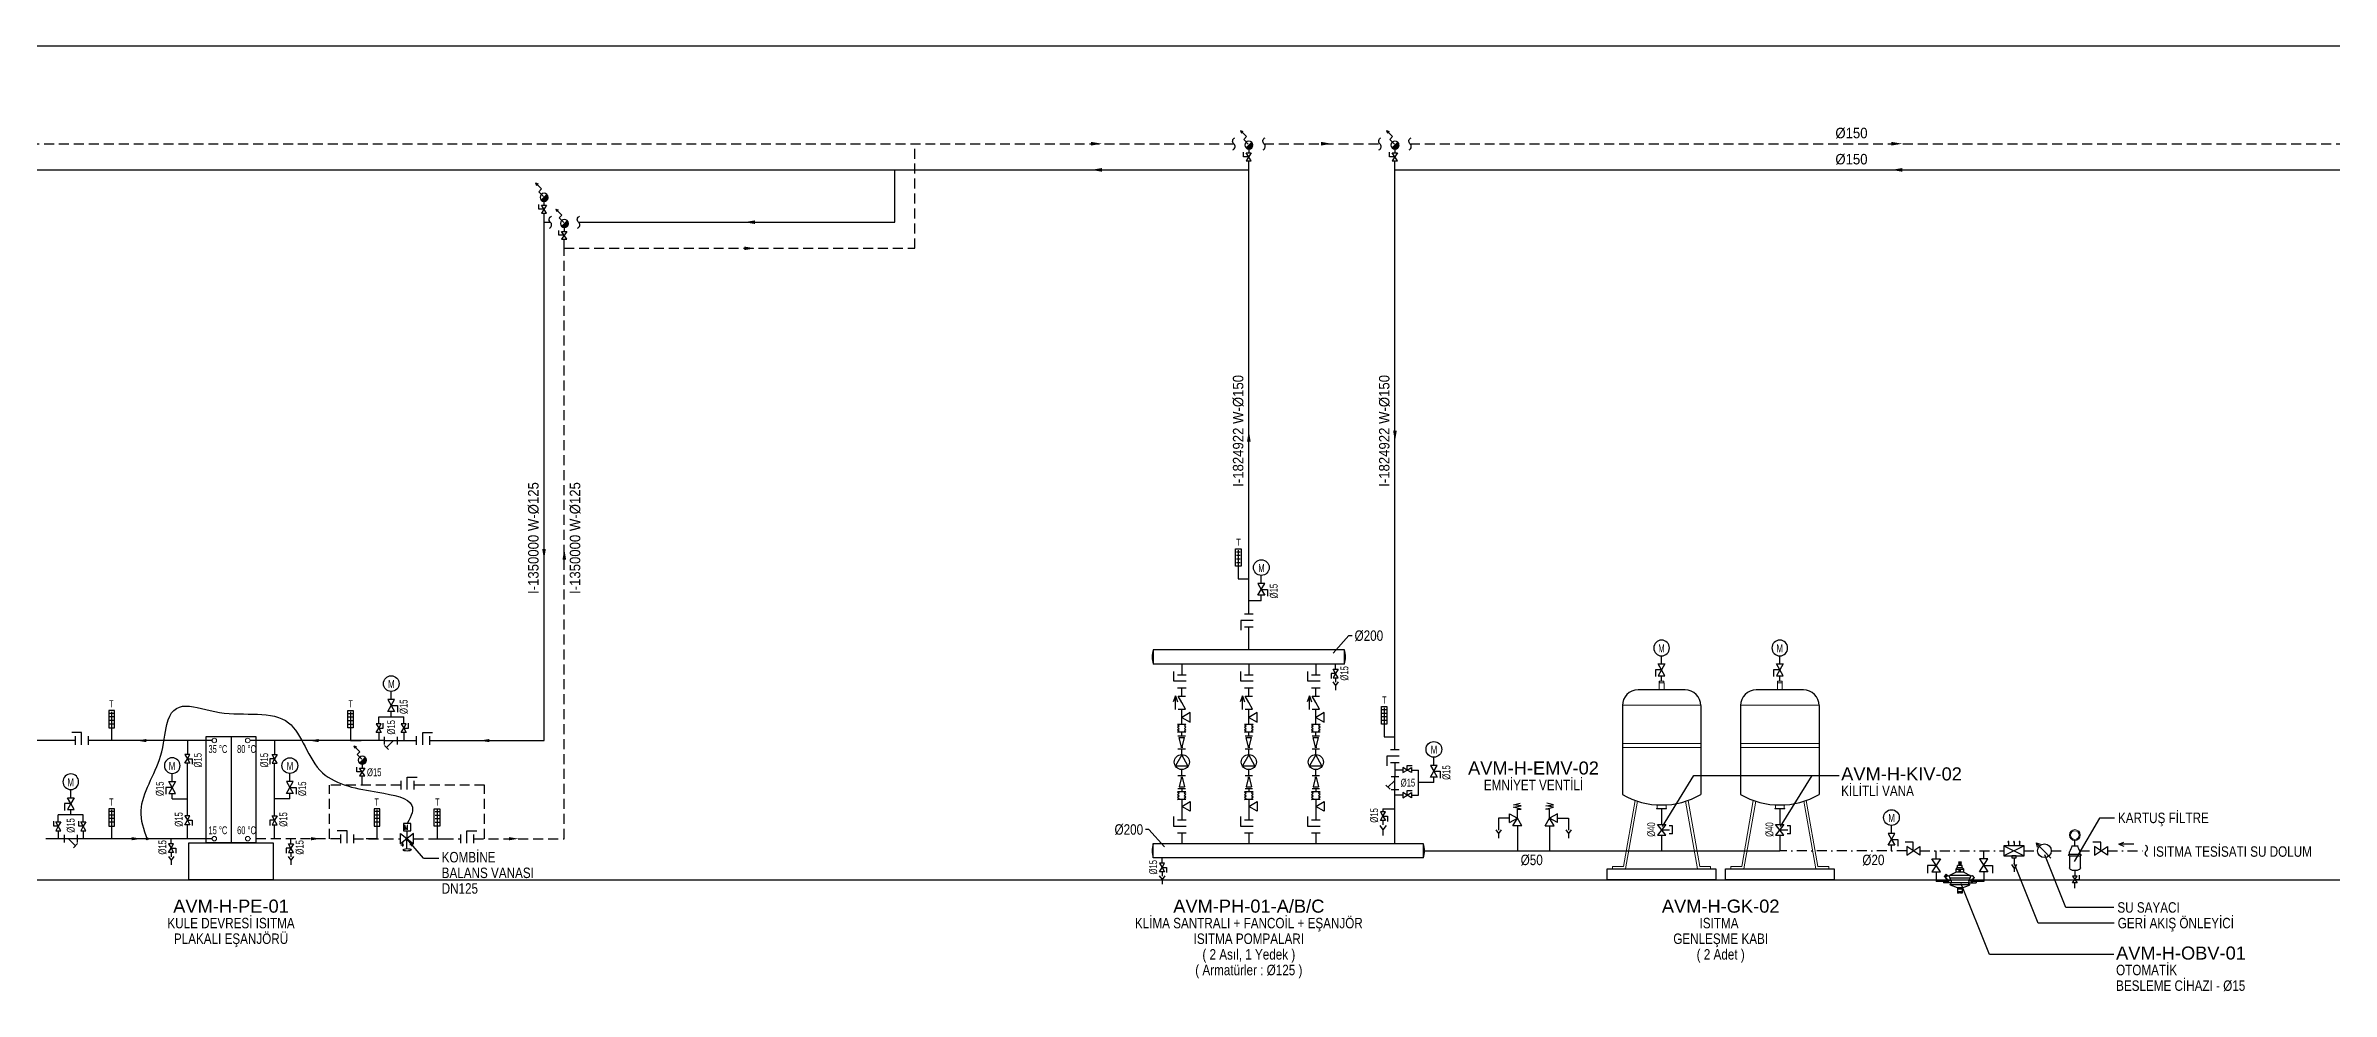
# Model space of a CAD drawing. Header units: centimetres. Extents: x 138114 to 163114, y -131897 to -111897.
# Drawn here: x 150253 to 154626, y -126888 to -125080 of the extents above; entities that cross this region are included whole.
import ezdxf
from ezdxf.enums import TextEntityAlignment as Align

# ---------------------------------------------------------------- set-up
doc = ezdxf.new("R2010")
doc.units = ezdxf.units.CM
doc.header["$LTSCALE"] = 1.5
doc.linetypes.add('DASHDOT', pattern=[25.4, 12.7, -6.35, 0, -6.35])
doc.linetypes.add('DASHED2', pattern=[9.525, 6.35, -3.175])
for name, color, linetype in [('ST-SU', 4, 'DASHDOT'), ('T-CIHAZ-NO', 62, 'Continuous'), ('T-ITEXT', 32, 'Continuous'), ('T-TEXT', 85, 'Continuous'), ('T-VANA', 135, 'Continuous'), ('T-VANA-TEXT', 63, 'Continuous')]:
    doc.layers.add(name, color=color, linetype=linetype)
for name, color, linetype, lineweight in [('T-CIHAZ', 101, 'Continuous', 30), ('T-ISITMA', 1, 'Continuous', 30), ('T-WSHP-BORUSU', 30, 'Continuous', 30)]:
    doc.layers.add(name, color=color, linetype=linetype, lineweight=lineweight)
doc.styles.add('ARIAL', font='arial.ttf', dxfattribs={"width": 0.85})
doc.styles.add('ROMANS', font='arial.ttf', dxfattribs={"width": 0.7})
doc.styles.add('SIMPLEX', font='SIMPLEX.SHX', dxfattribs={"width": 0.8})
doc.styles.get("Standard").update_dxf_attribs({"font": 'arial.ttf'})

# ---------------------------------------------------------------- blocks, each defined once
blk = doc.blocks.new('GTNZSDFGSDF')
for p, q in [((7.2, 25), (-7.2, 25)), ((7.2, 0), (-7.2, 0)), ((0, 0), (0, 25)), ((0, 17.4), (13.3, 4.2)), ((17.1, 8), (9.4, 0.3))]:
    blk.add_line(p, q)
blk = doc.blocks.new('KELEBEK')
for p, q in [((6.7, 10), (-6.7, 10)), ((6.7, -10), (-6.7, -10))]:
    blk.add_line(p, q)
blk.add_lwpolyline([(-6.7, 0), (12.2, 0), (12.2, -15)])
blk = doc.blocks.new('trmmtr')
at = {"layer": 'T-VANA'}
for p, q in [((30.5, 65), (21, 65)), ((30.5, 56.5), (21, 56.5)), ((25.9, 69), (25.9, 0)), ((25.9, 0), (0, 0)), ((30.5, 48), (21, 48)), ((30.5, 39.5), (21, 39.5))]:
    blk.add_line(p, q, dxfattribs=at)
blk.add_lwpolyline([(32.5, 71.8), (19.2, 71.8), (19.2, 30.3), (32.5, 30.3)], close=True, dxfattribs=at)
at = {"layer": 'T-VANA', "style": 'ROMANS', "width": 0.7}
blk.add_text('T', height=17, dxfattribs=at).set_placement((20.1, 79.2))
blk = doc.blocks.new('VANA')
at = {"layer": 'T-VANA'}
for p, q in [((-12.5, 7.2), (-12.5, -7.2)), ((0, 0), (-12.5, 7.2)), ((-12.5, -7.2), (0, 0)), ((0, 13.2), (14.5, 13.2)), ((0, 0), (0, 13.2)), ((0, 0), (12.5, 7.2)), ((12.5, -7.2), (0, 0)), ((12.5, 7.2), (12.5, -7.2))]:
    blk.add_line(p, q, dxfattribs=at)
blk = doc.blocks.new('gfdbfcg vf')
for p, q in [((0, 33), (0, 48.6)), ((-6.5, 33), (0, 21.8)), ((6.5, 33), (-6.5, 33)), ((-6.5, 10.5), (0, 21.8)), ((6.5, 10.5), (-6.5, 10.5)), ((0, 21.8), (6.5, 33)), ((0, 21.8), (6.5, 10.5)), ((0, 21.8), (11.9, 21.8)), ((0, 0), (0, 10.5)), ((11.9, 21.8), (11.9, 8.8))]:
    blk.add_line(p, q)
blk.add_circle((0, 63.6), 15)
at = {"style": 'ROMANS', "text_generation_flag": 4, "width": 0.7}
blk.add_text('M', height=15.3, rotation=180, dxfattribs=at).set_placement((6.5, 55.1))
blk = doc.blocks.new('A$C5C5A6AF1')
at = {"linetype": 'Continuous'}
blk.add_lwpolyline([(0, 6.5), (-8.7, 6.5), (-8.7, -1.4)], dxfattribs=at)
blk.add_lwpolyline([(4.3, 0), (-4.3, 13), (4.3, 13), (-4.3, 0)], close=True, dxfattribs=at)
blk = doc.blocks.new('P')
for points in [[(0, 17), (35, 52), (57, 31), (103, 77), (84, 70)], [(103, 77), (96, 58)]]:
    blk.add_lwpolyline(points)
blk = doc.blocks.new('A$C52EE5F1D')
h = blk.add_hatch()
h.set_pattern_fill('ANSI31', color=256, scale=5, angle=-90, style=0)
h.set_pattern_definition([(315, (-8947.321, 100.9137), (0.44194174, 0.44194174), [])])
h.paths.add_polyline_path([(-5.6, 52.9, 0.668179), (-0.1, 39.8, 0.198912), (5.3, 42)])
for p, q in [((-5.6, 52.9), (5.3, 42)), ((0, 0), (0, 17.5)), ((0.2, 39.8), (0.2, 32.5))]:
    blk.add_line(p, q)
blk.add_circle((-0.1, 47.5), 7.67)
for name, p, xscale, yscale, zscale, rotation in [('P', (-3.2, 49.4), -0.25, 0.25, 0.25, 270), ('A$C5C5A6AF1', (0.2, 32.5), 1.151997189153917, 1.151997189153917, 1.151997189153917, 180)]:
    blk.add_blockref(name, p, dxfattribs=dict(xscale=xscale, yscale=yscale, zscale=zscale, rotation=rotation))
blk = doc.blocks.new('Kesme')
blk.add_lwpolyline([(-21.5, -0.2, 0.576786), (-4.8, -2.7, -0.54493), (11.3, -5.9)], format="xyb")
blk = doc.blocks.new('uymtryduf')
for p, q in [((-4.8, 9), (4.8, 9)), ((-4.8, 9), (-2.9, 7.5)), ((-4.8, 6), (-2.9, 7.5)), ((-4.8, 6), (-2.9, 4.5)), ((-4.8, 3), (-2.9, 4.5)), ((-4.8, 3), (-2.9, 1.5)), ((-4.8, 0), (4.8, 0)), ((-4.7, 0), (-2.9, 1.5)), ((4.8, 9), (2.9, 7.5)), ((4.8, 6), (2.9, 7.5)), ((4.8, 6), (2.9, 4.5)), ((4.8, 3), (2.9, 4.5)), ((4.8, 3), (2.9, 1.5)), ((4.8, 0), (2.9, 1.5))]:
    blk.add_line(p, q)
blk = doc.blocks.new('RSYJUHJHFGHGFBDSVFG')
for p, q in [((-12.4, 25.2, -1576683304.7), (-16.4, 13.8, -1576683304.7)), ((-12.4, 25.2, -1576683304.7), (-8.4, 13.8, -1576683304.7)), ((-12.4, -1, -1576683304.7), (-12.4, 25.2, -1576683304.7)), ((0, 12.5, -1576683304.7), (-7.2, 25, -1576683304.7)), ((-7.2, 25, -1576683304.7), (7.2, 25, -1576683304.7)), ((-7.2, 0, -1576683304.7), (7.2, 0, -1576683304.7)), ((7.2, 0, -1576683304.7), (0, 12.5, -1576683304.7))]:
    blk.add_line(p, q)
blk = doc.blocks.new('ym dtfn')
for p, q in [((-150, -120), (-150, 120)), ((150, 120), (-150, -120)), ((-150, 120), (150, -120)), ((-85, 178), (-85, 347)), ((-85, 347), (83, 347)), ((83, 178), (-85, 178)), ((-1, 178), (-67, 178)), ((83, 347), (83, 178)), ((150, -120), (150, 120)), ((-69, -133), (-139, -133)), ((0, -225), (0, 0)), ((140, -138), (70, -138))]:
    blk.add_line(p, q)
for points in [[(0, 179), (0, 0)], [(-106, -85), (-106, -174)], [(104, -90), (104, -179)]]:
    blk.add_lwpolyline(points)
at = {"extrusion": (0, 0, -1)}
blk.add_ellipse((-2, -255), major_axis=(91.6, -0.8), ratio=0.30508, dxfattribs=at)
at = {"color": 0, "linetype": 'Continuous', "style": 'SIMPLEX', "width": 0.6}
blk.add_text('M', height=117, dxfattribs=at).set_placement((-25, 205))
blk = doc.blocks.new('YTNGZDBFGHFB FDSS')
blk.add_line((0, 122.2, -80558077.6), (0, 0, -80558077.6))
blk.add_lwpolyline([(-28.6, 0), (28.6, 0), (28.6, 122.2), (-28.6, 122.2)], close=True)
at = {"color": 252, "lineweight": 15}
for centre in [(-19.2, 117.4, -80558077.6), (19.2, 117.4, -80558077.6), (-19.2, 4.8, -80558077.6), (19.2, 4.8, -80558077.6)]:
    blk.add_circle(centre, 2.63, dxfattribs=at)
blk = doc.blocks.new('YTDBTF')
for p, q in [((-4.3, 52.9), (3.3, 54.7)), ((4.3, 51.7), (-4.3, 52.9)), ((-9, 37.5), (-21.7, 37.5)), ((-21.7, 37.5), (-21.7, 23.6)), ((-9, 42.6), (0, 37.5)), ((-9, 32.4), (-9, 42.6)), ((-9, 32.4), (0, 37.5)), ((-5.1, 28.5), (0, 37.5)), ((5.1, 28.5), (-5.1, 28.5)), ((-4.3, 49.9), (4.3, 51.7)), ((4.4, 47.7), (-4.3, 49.9)), ((0, 47.7), (4.4, 47.7)), ((0, 37.5), (0, 47.7)), ((5.1, 28.5), (0, 37.5)), ((0, 28.5), (0, 0)), ((-24.7, 24.1), (-21.6, 19.9)), ((-18.5, 24.1), (-21.6, 19.9)), ((-21.6, 19.9), (-21.6, 14.5))]:
    blk.add_line(p, q)
blk = doc.blocks.new('A$C538C06E0')
at = {"ltscale": 0.2}
for p, q in [((3.4, 31.1), (26.6, 31.1)), ((3.4, 31.1), (3.4, 21.4)), ((15, 0), (15, 22.6)), ((26.6, 31.1), (26.6, 21.4))]:
    blk.add_line(p, q, dxfattribs=at)
blk.add_lwpolyline([(30, -12), (30, 12), (0, -12), (0, 12)], close=True)
blk = doc.blocks.new('A$C622B0F86')
for p, q in [((0, 0.22), (0, 0.324)), ((-0.043, 0.22), (0, 0.145)), ((0.043, 0.22), (-0.043, 0.22)), ((-0.043, 0.07), (0, 0.145)), ((0.043, 0.07), (-0.043, 0.07)), ((0, 0.145), (0.043, 0.22)), ((0, 0.145), (0.043, 0.07)), ((0, 0.145), (0.079, 0.145)), ((0, 0), (0, 0.07)), ((0.079, 0.145), (0.079, 0.059))]:
    blk.add_line(p, q)
blk.add_circle((0, 0.424), 0.1)
at = {"style": 'ROMANS', "text_generation_flag": 4, "width": 0.7}
blk.add_text('M', height=0.102, rotation=180, dxfattribs=at).set_placement((0.043, 0.368))
blk = doc.blocks.new('A$C7E5C2832')
at = {"layer": 'T-VANA', "xscale": 1.5, "yscale": 1.5, "zscale": 1.5}
blk.add_blockref('A$C622B0F86', (0, 0), dxfattribs=at)
blk = doc.blocks.new('JHMNBDFYGNHNGFTDNF')
for p, q in [((45, 0), (-45, 0)), ((-75, -30), (-75, -200.3)), ((75, -30), (75, -200.3))]:
    blk.add_line(p, q)
at = {"color": 253, "lineweight": 18}
for p, q in [((0, 13.5), (-4.7, 13.5)), ((-4.7, 0), (-4.7, 13.5)), ((2.2, 13.5), (-4.7, 13.5)), ((-4.2, 13.5), (-4.7, 12.7)), ((-4.5, 16.5), (-4.6, 16.3)), ((2.2, 16.3), (-4.6, 16.3)), ((-4.6, 13.5), (-4.6, 16.3)), ((2.2, 16.5), (-4.5, 16.5)), ((-4.2, 16.5), (-4.2, 16.3)), ((-4.2, 16.3), (-4.2, 13.5)), ((2, 13.5), (-4.2, 13.5)), ((4.7, 13.5), (0, 13.5)), ((4.5, 16.5), (2.2, 16.5)), ((4.6, 16.3), (2.2, 16.3)), ((4.7, 13.5), (2.2, 13.5)), ((4.2, 16.5), (4.2, 16.3)), ((4.2, 16.3), (4.2, 13.5)), ((4.2, 13.5), (4.7, 12.7)), ((4.5, 16.5), (4.6, 16.3)), ((4.6, 13.5), (4.6, 16.3)), ((4.7, 0), (4.7, 13.5)), ((75, -29.3), (-75, -29.3)), ((75, -102.6), (-75, -102.6)), ((75, -110.1), (-75, -110.1)), ((-72.9, -337.5, -1481800701.8), (-50.7, -211.5, -1481800701.8)), ((-68.7, -342.5, -1481800701.8), (-46, -213.1, -1481800701.8)), ((68.7, -342.5, -1481800701.8), (46, -213.1, -1481800701.8)), ((72.9, -337.5, -1481800701.8), (50.7, -211.5, -1481800701.8)), ((-8.5, -220.3), (-8.5, -226.6)), ((8.5, -220.3), (8.5, -226.6)), ((-93.8, -337.5, -1481800701.8), (-93.8, -342.5, -1481800701.8)), ((-93.8, -337.5, -1481800701.8), (-72.9, -337.5, -1481800701.8)), ((-93.8, -342.5, -1481800701.8), (-68.7, -342.5, -1481800701.8)), ((93.8, -342.5, -1481800701.8), (68.7, -342.5, -1481800701.8)), ((93.8, -337.5, -1481800701.8), (72.9, -337.5, -1481800701.8)), ((93.8, -337.5, -1481800701.8), (93.8, -342.5, -1481800701.8))]:
    blk.add_line(p, q, dxfattribs=at)
blk.add_lwpolyline([(-9.4, -226.6), (9.4, -226.6), (9.4, -227.6), (-9.4, -227.6)], close=True, dxfattribs=at)
for centre, radius, start, end in [((-45, -30), 30, 90, 180), ((45, -30), 30, 0, 90), ((0, -69.6), 150.6, 240.1393, 299.8607)]:
    blk.add_arc(centre, radius, start, end)
blk = doc.blocks.new('Z1')
at = {"linetype": 'Continuous'}
blk.add_lwpolyline([(-13.6, 0), (-13.6, 6.7), (-19.7, 6.7)], dxfattribs=at)
blk.add_lwpolyline([(-18.6, -3.3), (-8.6, 3.3), (-8.6, -3.3), (-18.6, 3.3)], close=True, dxfattribs=at)
blk = doc.blocks.new('A$C577C0CD0')
for p, q in [((-4.1, 46), (-1.2, 49)), ((-4.1, 40), (-4.1, 46)), ((10.1, 46), (-4.1, 46)), ((-1.2, 49), (-1.2, 52.8)), ((-1.2, 52.8), (7.2, 52.8)), ((7.2, 49), (-1.2, 49)), ((1.9, 40), (1.9, 46)), ((2.7, 56.2), (2.7, 58)), ((2.7, 55.1), (2.7, 52.8)), ((3.3, 56.2), (3.3, 58)), ((3.3, 55.1), (3.3, 52.8)), ((4.1, 40), (4.1, 46)), ((7.2, 49), (7.2, 52.8)), ((10.1, 46), (7.2, 49)), ((10.1, 40), (10.1, 46)), ((-27.1, 25.5), (-27.1, 20.3)), ((-18.1, 25.5), (-27.1, 25.5)), ((-13.4, 20.3), (-27.1, 20.3)), ((-26.3, 22.7), (-16.9, 22.7)), ((-19.9, 34), (-23.6, 30.3)), ((-19.5, 33.8), (-23.4, 29.9)), ((-16, 32.1), (-19.9, 34)), ((-4.1, 40), (-15.9, 34)), ((-15.9, 34), (21.9, 34)), ((-15.4, 29), (21.4, 29)), ((-14.7, 16.9), (20.7, 16.9)), ((-1.2, 11.2), (-14.5, 16.4)), ((-13.7, 25.5), (19.7, 25.5)), ((-13.4, 23.8), (-13.4, 20.3)), ((-13.4, 20.3), (19.4, 20.3)), ((-4.1, 40), (10.1, 40)), ((-1.3, 11), (7.2, 11)), ((-1.2, 11.2), (-1.2, 1.7)), ((-1.2, 8.8), (7.2, 8.8)), ((-1.2, 4.1), (7.2, 4.1)), ((-1.2, 1.7), (1.5, 1.7)), ((1, 8.8), (1, 11)), ((2, 4.1), (2, 2.2)), ((4, 4.1), (4, 2.2)), ((4.5, 1.7), (7.2, 1.7)), ((5, 8.8), (5, 11)), ((7.2, 11.2), (20.1, 16.2)), ((7.2, 11.2), (7.2, 1.7)), ((10.1, 40), (21.9, 34)), ((19.4, 23.8), (19.4, 20.3)), ((19.4, 20.3), (33, 20.3)), ((22, 32.1), (25.9, 34)), ((22.7, 22.7), (32.2, 22.7)), ((24.1, 25.5), (33, 25.5)), ((25.4, 33.8), (29.4, 29.9)), ((25.9, 34), (29.6, 30.3)), ((26.4, 33.5), (27.2, 34.2)), ((26.6, 34.8), (28.1, 36.3)), ((26.6, 34.8), (30.4, 31)), ((28.1, 36.3), (31.9, 32.5)), ((29.1, 30.8), (29.8, 31.5)), ((30.4, 31), (31.9, 32.5)), ((33, 25.5), (33, 20.3))]:
    blk.add_line(p, q)
for points in [[(0.7, 58), (5.2, 58), (5.2, 59.2), (0.7, 59.2)], [(0.7, 55.1), (5.2, 55.1), (5.2, 56.2), (0.7, 56.2)]]:
    blk.add_lwpolyline(points, close=True)
for points in [[(-20.6, 21.4), (-16.9, 22.7), (-20.6, 24)], [(28.4, 21.4), (32.2, 22.7), (28.4, 24)]]:
    blk.add_lwpolyline(points)
for centre, radius, start, end in [((-14.5, 35.1), 10.2, 207.6953, 275.5329), ((-4.8, 32.6), 11.2, 172.8683, 212.7359), ((-13.8, 17.2), 1, 135.9999, 248.7685), ((-17.1, 20.4), 3.7, 315.9999, 357.6476), ((-18.4, 23.8), 5, 0, 32.7359), ((1.5, 2.2), 0.5, 270, 0), ((4.5, 2.2), 0.5, 180, 270), ((24.4, 23.8), 5, 147.2641, 180), ((23.1, 20.4), 3.7, 182.3524, 224.0001), ((20.5, 35.1), 10.2, 264.4671, 332.3047), ((19.7, 17.2), 1, 291.2315, 44.0001), ((10.8, 32.6), 11.2, 327.2641, 7.1317)]:
    blk.add_arc(centre, radius, start, end)
blk = doc.blocks.new('A$C0B54677A')
for p, q in [((25.1, 12.5), (-25.1, -12.5)), ((-25.1, 12.5), (25.1, -12.5)), ((-14, 21.5), (-14, 12.5)), ((0, 21.5), (0, 12.5)), ((14, 21.5), (14, 12.5)), ((-6.6, -34.1), (0, -43.7)), ((0, -17.6), (0, -35.6)), ((6.6, -34.1), (0, -43.7)), ((0, -43.7), (0, -51.9))]:
    blk.add_line(p, q)
for points in [[(-25.1, 12.5), (25.1, 12.5), (25.1, -12.5), (-25.1, -12.5)], [(-5, -12.5), (5, -12.5), (5, -17.6), (-5, -17.6)]]:
    blk.add_lwpolyline(points, close=True)
for centre in [(-14, 22.5), (0, 22.5), (14, 22.5)]:
    blk.add_circle(centre, 1)
blk = doc.blocks.new('A$C107B4E94')
for p, q in [((-11.2, 8.3), (-22.7, 8.3)), ((-16.9, 8.3), (-16.9, 18.3)), ((-26.9, -7), (-26.9, -2.4)), ((-6.9, -7), (-26.9, -7)), ((-6.9, -10), (-26.9, -10)), ((-26.9, -10), (-26.9, -31.7)), ((-16.9, -37.1), (-16.9, -47.1)), ((-6.9, -7), (-6.9, -2.4)), ((-6.9, -10), (-6.9, -31.7)), ((-16.9, -69.6), (-16.9, -59.6))]:
    blk.add_line(p, q)
at = {"linetype": 'Continuous', "lineweight": 0}
for radius in [10, 8]:
    blk.add_circle((-16.9, 28.3), radius, dxfattribs=at)
for centre, radius, start, end in [((-46.8, 11.7), 24.4, 324.6862, 352.0512), ((13, 11.7), 24.4, 187.9488, 215.3138), ((-26.9, -8.5), 1.5, 90, 270), ((-23.2, -31.7), 3.75, 180, 239.2376), ((-16.9, -21.2), 16, 239.2376, 300.7624), ((-10.7, -31.7), 3.75, 300.7624, 0), ((-6.9, -8.5), 1.5, 270, 90)]:
    blk.add_arc(centre, radius, start, end)
at = {"xscale": -1.249777778051794, "yscale": 1.249777778051794, "zscale": 1.249777778005956, "rotation": 90}
blk.add_blockref('Z1', (-16.9, -70.4), dxfattribs=at)

msp = doc.modelspace()

# ---------------------------------------------------------------- hatches: boundary and pattern name
at = {"layer": 'T-VANA'}
h = msp.add_hatch(color=256, dxfattribs=at)
h.paths.add_polyline_path([(150445.7, -126595.9), (150449.4, -126595.9, -1)])
h.paths.add_polyline_path([(150445.7, -126595.9, -0.414214), (150447.6, -126594), (150447.6, -126595.9)])
h.paths.add_polyline_path([(150447.6, -126594, -0.414214), (150449.4, -126595.9), (150447.6, -126595.9)])

# ---------------------------------------------------------------- linework, layer by layer
for p, q in [((146754, -125079.6), (156563.1, -125079.6)), ((142191.9, -126674.3), (156563.1, -126674.3))]:
    msp.add_line(p, q)
at = {"elevation": 54498917}
msp.add_lwpolyline([(150688.9, -126674.3), (150527, -126674.3), (150527, -126603.8), (150688.9, -126603.8)], close=True, dxfattribs=at)
for points in [[(153240.9, -126653.7), (153448.5, -126653.7), (153448.5, -126674.3), (153240.9, -126674.3)], [(153467.1, -126653.7), (153674.7, -126653.7), (153674.7, -126674.3), (153467.1, -126674.3)]]:
    msp.add_lwpolyline(points, close=True)
at = {"layer": 'ST-SU'}
for p, q in [((153813.6, -126619, 0), (153570.9, -126619, 0)), ((153838.6, -126619, 0), (153999.7, -126619, 0)), ((153869.9, -126634.4, 0), (153869.9, -126619, 0)), ((153960.9, -126634.4, 0), (153960.9, -126619, 0)), ((154038.1, -126619, 0), (154063.9, -126619, 0)), ((154090.1, -126619, 0), (154126.2, -126619, 0)), ((154144.6, -126619, 0), (154172.6, -126619, 0)), ((154197.6, -126619, 0), (154272.5, -126619, 0)), ((153869.9, -126659.4, 0), (153869.9, -126678, 0)), ((153960.9, -126659.4, 0), (153960.9, -126678, 0)), ((153884.4, -126678, 0), (153869.9, -126678, 0)), ((153960.9, -126678, 0), (153946.5, -126678, 0))]:
    msp.add_line(p, q, dxfattribs=at)
at = {"layer": 'T-CIHAZ'}
msp.add_lwpolyline([(152737.9, -126234.5), (152372.3, -126234.5), (152372.3, -126261.8), (152737.9, -126261.8)], close=True, dxfattribs=at)
at = {"layer": 'T-CIHAZ', "elevation": -1137597456.1}
msp.add_lwpolyline([(152372.3, -126605.3), (152888.9, -126605.3), (152888.9, -126632.6), (152372.3, -126632.6)], close=True, dxfattribs=at)
at = {"layer": 'T-CIHAZ'}
for centre, start, end in [((152415, -126248.2, 1171205430.1), 162.2979, 197.7021), ((152695.2, -126248.2), 342.2979, 17.7021), ((152415, -126619, 1171205430.1), 162.2979, 197.7021), ((152415, -126619, 1171205430.1), 162.2979, 197.7021), ((152846.2, -126619, -74194434.7), 342.2979, 17.7021), ((152846.2, -126619, -74194434.7), 342.2979, 17.7021)]:
    msp.add_arc(centre, 44.8, start, end, dxfattribs=at)
at = {"layer": 'T-ISITMA', "linetype": 'DASHED2', "ltscale": 2}
for p, q in [((143420.9, -125267), (152526.2, -125267)), ((151916.4, -125467), (151916.4, -125267)), ((152584, -125267), (152805.7, -125267)), ((152863.4, -125267), (155737, -125267)), ((151206.8, -125417), (151218.7, -125417)), ((151245.6, -126595.9), (151245.6, -125467)), ((151245.6, -125467), (151916.4, -125467)), ((150932.6, -126493.3), (150796.2, -126493.3)), ((150796.2, -126595.9), (150796.2, -126493.3)), ((151093.1, -126493.3), (150957.6, -126493.3)), ((151093.1, -126595.9), (151093.1, -126493.3)), ((150817.4, -126595.9), (150644.4, -126595.9)), ((150842.4, -126595.9), (150932.1, -126595.9)), ((150957.1, -126595.9), (151046.9, -126595.9)), ((151071.9, -126595.9), (151245.6, -126595.9))]:
    msp.add_line(p, q, dxfattribs=at)
at = {"layer": 'T-ISITMA'}
for p, q in [((143434.4, -125317), (152555.1, -125317)), ((151877.6, -125417), (151877.6, -125317)), ((152555.1, -126165.9), (152555.1, -125317)), ((152834.6, -125317), (154726.2, -125317)), ((152834.6, -126425.4), (152834.6, -125317)), ((151206.8, -126408.3), (151206.8, -125417)), ((151272.5, -125417), (151877.6, -125417)), ((152555.1, -126234.5), (152555.1, -126190.9)), ((152426.8, -126261.8), (152426.8, -126282.4)), ((152555.1, -126261.8), (152555.1, -126282.4)), ((152683.3, -126261.8), (152683.3, -126282.4)), ((152426.9, -126323), (152426.9, -126307.4)), ((152555.1, -126323), (152555.1, -126307.4)), ((152683.3, -126323), (152683.3, -126307.4)), ((152426.9, -126377.5), (152426.9, -126348.1)), ((152555.1, -126377.5), (152555.1, -126348.1)), ((152683.3, -126377.5), (152683.3, -126348.1)), ((152426.9, -126399.3), (152426.9, -126392.4)), ((152555.1, -126399.3), (152555.1, -126392.4)), ((152683.3, -126399.3), (152683.3, -126392.4)), ((150901.4, -126408.3), (150644.4, -126408.3)), ((150926.4, -126408.3), (150962.5, -126408.3)), ((150987.5, -126408.3), (151206.8, -126408.3)), ((152426.9, -126434.9), (152426.9, -126424.3)), ((152555.1, -126434.9), (152555.1, -126424.3)), ((152683.3, -126434.9), (152683.3, -126424.3)), ((152426.9, -126474.9), (152426.9, -126463.7)), ((152555.1, -126474.9), (152555.1, -126463.7)), ((152683.3, -126474.9), (152683.3, -126463.7)), ((152834.6, -126450.4), (152834.6, -126476.7)), ((152426.8, -126521.2), (152426.8, -126559.8)), ((152426.9, -126499.9), (152426.9, -126506.3)), ((152555.1, -126499.9), (152555.1, -126506.3)), ((152555.1, -126521.2), (152555.1, -126559.8)), ((152683.3, -126499.9), (152683.3, -126506.3)), ((152683.3, -126521.2), (152683.3, -126559.8)), ((152834.6, -126605.3), (152834.6, -126501.7)), ((152426.8, -126584.8), (152426.8, -126605.4)), ((152555.1, -126584.8), (152555.1, -126605.4)), ((152683.3, -126584.8), (152683.3, -126605.4))]:
    msp.add_line(p, q, dxfattribs=at)
at = {"layer": 'T-ISITMA', "color": 7, "lineweight": -3, "ltscale": 100}
for p, q in [((153344.7, -126538.8), (153344.7, -126568.9)), ((153570.9, -126538.8), (153570.9, -126568.9)), ((152891.1, -126619), (153570.9, -126619)), ((153344.7, -126588.9), (153344.7, -126619)), ((153570.9, -126588.9), (153570.9, -126619))]:
    msp.add_line(p, q, dxfattribs=at)
at = {"layer": 'T-TEXT'}
for p, q in [((153346.2, -126572.7, 397683550.5), (153406.7, -126474.8, -57161034.6)), ((153406.7, -126474.8, -57161034.6), (153684.5, -126474.8, -57161034.6)), ((153572.4, -126572.7, 397683550.5), (153632.9, -126474.8, -57161034.6)), ((154182.2, -126556.4, 0), (154133.7, -126639.5, 0)), ((154211, -126556.4, 0), (154182.2, -126556.4, 0)), ((150976.5, -126632.9, 108997833.9), (150944.6, -126595.9, 108997833.9)), ((154219.2, -126606.6, 0), (154229.2, -126602.7, 0)), ((154248.4, -126606.6, 0), (154219.2, -126606.6, 0)), ((154219.2, -126606.6, 0), (154229.2, -126610.4, 0)), ((150976.5, -126632.9, 108997833.9), (151005.4, -126632.9, 108997833.9)), ((154065, -126757.6, 0), (154018.9, -126642.7, 0)), ((154118.2, -126727.7, 0), (154077.7, -126626.7, 0)), ((153971.8, -126817.4, 0), (153917.6, -126682.2, 0)), ((154209.9, -126727.7, 0), (154118.2, -126727.7, 0)), ((154210.6, -126757.6, 0), (154065, -126757.6, 0)), ((154209.9, -126817.4, 0), (153971.8, -126817.4, 0))]:
    msp.add_line(p, q, dxfattribs=at)
at = {"layer": 'T-TEXT', "linetype": 'Continuous'}
for points in [[(152253.3, -125263.5), (152253.3, -125270.5), (152274.1, -125267)], [(152693.1, -125263.5), (152693.1, -125270.5), (152714, -125267)], [(153784.4, -125263.5), (153784.4, -125270.5), (153805.2, -125267)], [(152274.1, -125313.5), (152274.1, -125320.5), (152253.3, -125317)], [(153805.2, -125313.5), (153805.2, -125320.5), (153784.4, -125317)], [(151610.6, -125413.5), (151610.6, -125420.5), (151589.7, -125417)], [(151589.7, -125463.5), (151589.7, -125470.5), (151610.6, -125467)], [(152558.6, -125836.7, 2608534653.2), (152551.6, -125836.7, 2608534653.2), (152555.1, -125815.8, 2608534653.2)], [(152831.1, -125815.8, 2608534653.2), (152838.1, -125815.8, 2608534653.2), (152834.6, -125836.7, 2608534653.2)], [(150446.1, -126405.2, 54498917), (150446.1, -126411.3, 54498917), (150427.8, -126408.3, 54498917)], [(150775.9, -126405.2, 108997833.9), (150775.9, -126411.3, 108997833.9), (150757.6, -126408.3, 108997833.9)], [(151102.1, -126405.2, 108997833.9), (151102.1, -126411.3, 108997833.9), (151083.8, -126408.3, 108997833.9)], [(150418, -126592.8, 54498917), (150418, -126598.9, 54498917), (150436.3, -126595.9, 54498917)], [(150761.1, -126592.8, 108997833.9), (150761.1, -126598.9, 108997833.9), (150779.4, -126595.9, 108997833.9)], [(151140, -126592.8, 108997833.9), (151140, -126598.9, 108997833.9), (151158.3, -126595.9, 108997833.9)]]:
    msp.add_solid(points, dxfattribs=at)
at = {"layer": 'T-TEXT'}
for points in [[(151210.3, -126041.6, -1363134788.5), (151203.3, -126041.6, -1363134788.5), (151206.8, -126062.5, -1363134788.5)], [(151242.1, -126062.5, -1363134788.5), (151249.1, -126062.5, -1363134788.5), (151245.6, -126041.6, -1363134788.5)]]:
    msp.add_solid(points, dxfattribs=at)
at = {"layer": 'T-VANA'}
for p, q in [((152579, -126141), (152555.6, -126141)), ((152721.2, -126271.7, -148346761), (152721.2, -126261.8, -148346761)), ((152715.9, -126295.8, -148346761), (152721.1, -126302.8, -148346761)), ((152726.3, -126295.8, -148346761), (152721.1, -126302.8, -148346761)), ((152721.1, -126302.8, -148346761), (152721.1, -126311.8, -148346761)), ((152721.2, -126288.4, -148346761), (152721.2, -126296.6, -148346761)), ((150890.5, -126376.3, -85359911.5), (150890.5, -126362.9, -85359911.5)), ((150890.5, -126362.9, -85359911.5), (150938.4, -126362.9, -85359911.5)), ((150890.5, -126393, -85359911.5), (150890.5, -126408.3, -85359911.5)), ((150938.4, -126376.3, -85359911.5), (150938.4, -126362.9, -85359911.5)), ((150938.4, -126393, -85359911.5), (150938.4, -126408.3, -85359911.5)), ((152419.6, -126399.3, -148346761), (152434.1, -126399.3, -148346761)), ((152426.2, -126421.1, -148346761), (152421.6, -126402.4, -148346761)), ((152421.6, -126402.4, -148346761), (152432.1, -126402.4, -148346761)), ((152427.5, -126421.1, -148346761), (152432.1, -126402.4, -148346761)), ((152547.9, -126399.3, -148346761), (152562.3, -126399.3, -148346761)), ((152554.4, -126421.1, -148346761), (152549.8, -126402.4, -148346761)), ((152549.8, -126402.4, -148346761), (152560.3, -126402.4, -148346761)), ((152555.8, -126421.1, -148346761), (152560.3, -126402.4, -148346761)), ((152676.1, -126399.3, -148346761), (152690.5, -126399.3, -148346761)), ((152682.6, -126421.1, -148346761), (152678, -126402.4, -148346761)), ((152678, -126402.4, -148346761), (152688.5, -126402.4, -148346761)), ((152684, -126421.1, -148346761), (152688.5, -126402.4, -148346761)), ((150524.6, -126408.3, 54498917), (150524.6, -126435.1, 54498917)), ((150691.3, -126408.3, 54498917), (150691.3, -126435.1, 54498917)), ((152419.6, -126424.3, -148346761), (152434.1, -126424.3, -148346761)), ((152425.1, -126421.1, -148346761), (152428.6, -126421.1, -148346761)), ((152547.9, -126424.3, -148346761), (152562.3, -126424.3, -148346761)), ((152553.3, -126421.1, -148346761), (152556.9, -126421.1, -148346761)), ((152676.1, -126424.3, -148346761), (152690.5, -126424.3, -148346761)), ((152681.5, -126421.1, -148346761), (152685.1, -126421.1, -148346761)), ((150524.6, -126552.4, 54498917), (150524.6, -126451.7, 54498917)), ((150691.3, -126552.4, 54498917), (150691.3, -126451.7, 54498917)), ((152419.6, -126474.9, -148346761), (152434.1, -126474.9, -148346761)), ((152426.2, -126478.1, -148346761), (152421.6, -126496.7, -148346761)), ((152425.1, -126478.1, -148346761), (152428.6, -126478.1, -148346761)), ((152427.5, -126478.1, -148346761), (152432.1, -126496.7, -148346761)), ((152547.9, -126474.9, -148346761), (152562.3, -126474.9, -148346761)), ((152554.4, -126478.1, -148346761), (152549.8, -126496.7, -148346761)), ((152553.3, -126478.1, -148346761), (152556.9, -126478.1, -148346761)), ((152555.8, -126478.1, -148346761), (152560.3, -126496.7, -148346761)), ((152676.1, -126474.9, -148346761), (152690.5, -126474.9, -148346761)), ((152682.6, -126478.1, -148346761), (152678, -126496.7, -148346761)), ((152681.5, -126478.1, -148346761), (152685.1, -126478.1, -148346761)), ((152684, -126478.1, -148346761), (152688.5, -126496.7, -148346761)), ((152849.9, -126464.7), (152834.6, -126464.7)), ((152866.6, -126464.7), (152880, -126464.7)), ((152880, -126512.6), (152880, -126464.7)), ((152909.1, -126488.6), (152880, -126488.6)), ((150495.5, -126519.7, 54498917), (150524.6, -126519.7, 54498917)), ((150720.5, -126519.7, 54498917), (150691.3, -126519.7, 54498917)), ((152419.6, -126499.9, -148346761), (152434.1, -126499.9, -148346761)), ((152421.6, -126496.7, -148346761), (152432.1, -126496.7, -148346761)), ((152547.9, -126499.9, -148346761), (152562.3, -126499.9, -148346761)), ((152549.8, -126496.7, -148346761), (152560.3, -126496.7, -148346761)), ((152676.1, -126499.9, -148346761), (152690.5, -126499.9, -148346761)), ((152678, -126496.7, -148346761), (152688.5, -126496.7, -148346761)), ((152849.9, -126512.6), (152834.6, -126512.6)), ((152866.6, -126512.6), (152880, -126512.6)), ((150325.4, -126550.5, -139858828.4), (150277.6, -126550.5, -139858828.4)), ((150277.6, -126563.9, -139858828.4), (150277.6, -126550.5, -139858828.4)), ((150277.6, -126580.5, -139858828.4), (150277.6, -126595.9, -139858828.4)), ((150325.4, -126563.9, -139858828.4), (150325.4, -126550.5, -139858828.4)), ((150325.4, -126580.5, -139858828.4), (150325.4, -126595.9, -139858828.4)), ((150524.6, -126595.9, 54498917), (150524.6, -126569.1, 54498917)), ((150691.3, -126595.9, 54498917), (150691.3, -126569.1, 54498917)), ((152805.4, -126570.7, -1252462568.1), (152811.7, -126579.2, -1252462568.1)), ((152811.5, -126538.9, -1252462568.1), (152811.5, -126544.7, -1252462568.1)), ((152811.5, -126538.9, -1252462568.1), (152834.6, -126538.9, -1252462568.1)), ((152811.5, -126561.4, -1252462568.1), (152811.5, -126569.6, -1252462568.1)), ((152818, -126570.7, -1252462568.1), (152811.7, -126579.2, -1252462568.1)), ((152811.7, -126579.2, -1252462568.1), (152811.7, -126589.9, -1252462568.1)), ((152811.7, -126579.2, -1252462568.1), (152811.7, -126589.9, -1252462568.1)), ((150493.4, -126605.7, -173428182.7), (150493.4, -126595.9, -173428182.7)), ((150493.4, -126622.4, -173428182.7), (150493.4, -126630.6, -173428182.7)), ((150722.6, -126605.7, -118929265.7), (150722.6, -126595.9, -118929265.7)), ((150722.6, -126622.4, -118929265.7), (150722.6, -126630.6, -118929265.7)), ((154089.2, -126633.2, -1205926174.1), (154061.1, -126603.8, -1205926174.1)), ((154061.1, -126603.8, -1205926174.1), (154063.5, -126612, -1205926174.1)), ((154061.1, -126603.8, -1205926174.1), (154069.1, -126606.6, -1205926174.1)), ((150488.2, -126629.8, -173428182.7), (150493.4, -126636.9, -173428182.7)), ((150498.7, -126629.8, -173428182.7), (150493.4, -126636.9, -173428182.7)), ((150493.4, -126636.9, -173428182.7), (150493.4, -126645.8, -173428182.7)), ((150717.3, -126629.8, -118929265.7), (150722.6, -126636.9, -118929265.7)), ((150727.8, -126629.8, -118929265.7), (150722.6, -126636.9, -118929265.7)), ((150722.6, -126636.9, -118929265.7), (150722.6, -126645.8, -118929265.7)), ((152383.7, -126666.6, 1137723781), (152389, -126673.6, 1137723781)), ((152389, -126642.5, 1137723781), (152389, -126632.6, 1137723781)), ((152389, -126659.2, 1137723781), (152389, -126667.4, 1137723781)), ((152394.2, -126666.6, 1137723781), (152389, -126673.6, 1137723781)), ((152389, -126673.6, 1137723781), (152389, -126682.6, 1137723781))]:
    msp.add_line(p, q, dxfattribs=at)
for points in [[(152442.6, -126372.9), (152442.6, -126354.7), (152426.9, -126363.8)], [(152570.8, -126372.9), (152570.8, -126354.7), (152555.1, -126363.8)], [(152699, -126372.9), (152699, -126354.7), (152683.3, -126363.8)], [(152426.8, -126435.8), (152414.9, -126456.3), (152438.6, -126456.3)], [(152555, -126435.8), (152543.1, -126456.3), (152566.8, -126456.3)], [(152683.2, -126435.8), (152671.4, -126456.3), (152695, -126456.3)], [(152442.6, -126525), (152442.6, -126543.2), (152426.8, -126534.1)], [(152570.8, -126525), (152570.8, -126543.2), (152555.1, -126534.1)], [(152699, -126525), (152699, -126543.2), (152683.3, -126534.1)]]:
    msp.add_lwpolyline(points, close=True, dxfattribs=at)
for centre, radius in [((152426.9, -126449.3, -148346761), 14.4), ((152555.1, -126449.3, -148346761), 14.4), ((152683.3, -126449.3, -148346761), 14.4), ((150447.6, -126595.9, 54498917), 1.87), ((154077, -126619, -1205926174.1), 13.1)]:
    msp.add_circle(centre, radius, dxfattribs=at)
msp.add_open_spline([(150448.2, -126597.4, 108997833.9), (150441.2, -126578.9, 108997833.9), (150423.9, -126526.3, 108997833.9), (150477.6, -126453.6, 108997833.9), (150483.1, -126360.2, 108997833.9), (150513.7, -126332.5, 108997833.9), (150607.5, -126367.9, 108997833.9), (150732.8, -126339.2, 108997833.9), (150763.3, -126486.6, 108997833.9), (150883.8, -126505.9, 108997833.9), (150962.9, -126519.8, 108997833.9), (150954.5, -126550.8, 108997833.9), (150944.7, -126566.9, 108997833.9)], degree=3, knots=[9.764423, 9.764423, 9.764423, 9.764423, 66.871551, 172.4228, 235.783583, 329.851695, 414.139362, 582.040522, 726.177962, 856.936125, 960.627695, 1015.561475, 1015.561475, 1015.561475, 1015.561475], dxfattribs=at)
at = {"layer": 'T-VANA-TEXT'}
for p, q in [((152716.5, -126240.9, 765727555.4), (152746.3, -126207.4, 765727555.4)), ((152746.3, -126207.4, 765727555.4), (152753.1, -126207.4, 765727555.4)), ((152363.9, -126578, 914074316.5), (152357.2, -126578, 914074316.5)), ((152393.7, -126611.6, 914074316.5), (152363.9, -126578, 914074316.5))]:
    msp.add_line(p, q, dxfattribs=at)
at = {"layer": 'T-WSHP-BORUSU'}
for p, q in [((150309.7, -126408.3), (150153.4, -126408.3)), ((150571.6, -126408.3), (150334.7, -126408.3)), ((150289.6, -126595.9), (150253.5, -126595.9)), ((150289.6, -126595.9), (150253.5, -126595.9)), ((150571.6, -126595.9), (150314.6, -126595.9))]:
    msp.add_line(p, q, dxfattribs=at)

# ---------------------------------------------------------------- block references
at = {"layer": 'T-CIHAZ'}
for p in [(153344.7, -126311.2, 1481800701.8), (153570.9, -126311.2, 1481800701.8)]:
    msp.add_blockref('JHMNBDFYGNHNGFTDNF', p, dxfattribs=at)
at = {"layer": 'T-CIHAZ', "xscale": -1.666666666666667, "yscale": 1.666666666666667, "zscale": 1.666666666666667}
msp.add_blockref('YTNGZDBFGHFB FDSS', (150608, -126603.8, 188762379.6), dxfattribs=at)
at = {"layer": 'T-TEXT'}
for p, xscale, yscale, zscale, rotation in [((152524.3, -125263.6, 2818742104.3), 0.7, 0.7, 0.7, 90.00000000000001), ((152582.1, -125263.6, 1195744936), 0.7, 0.7, 0.7, 90.00000000000001), ((152803.8, -125263.6, 2818742104.3), 0.7, 0.7, 0.7, 90.00000000000001), ((152861.5, -125263.6, 1195744936), 0.7, 0.7, 0.7, 90.00000000000001), ((151216.8, -125413.6, 1616386235.6), 0.7, 0.7, 0.7, 90.00000000000001), ((151270.6, -125413.6, -6610932.7), 0.7, 0.7, 0.7, 90.00000000000001), ((154274.3, -126615.8, -1205926174.1), -0.651035156315196, 0.651035156315196, 0.651035156315196, 270)]:
    msp.add_blockref('Kesme', p, dxfattribs=dict(at, xscale=xscale, yscale=yscale, zscale=zscale, rotation=rotation))
at = {"layer": 'T-VANA'}
for name, p, xscale, yscale, zscale in [('A$C52EE5F1D', (152555.1, -125317), -0.9999983333400452, 0.9999983333400452, 0.9999983333400452), ('A$C52EE5F1D', (152834.6, -125317), -0.9999983333400452, 0.9999983333400452, 0.9999983333400452), ('A$C52EE5F1D', (151206.8, -125417, -6610932.7), -0.9999983333400452, 0.9999983333400452, 0.9999983333400452), ('A$C52EE5F1D', (151245.6, -125467, -6610932.7), -0.9999983333400452, 0.9999983333400452, 0.9999983333400452), ('trmmtr', (152555.6, -126099.2), -0.8000000000029104, 0.8000000000029104, 0.8000000000029104), ('gfdbfcg vf', (152579, -126141), 0.9996826404316091, 0.9996826404316091, 0.9996826404316091), ('KELEBEK', (152555.1, -126178.4), -1.25, 1.25, 1.25), ('A$C7E5C2832', (153344.7, -126294.8, 1481800701.8), -100, 100, 100), ('A$C7E5C2832', (153570.9, -126294.8, 1481800701.8), -100, 100, 100), ('gfdbfcg vf', (150914.5, -126362.9, -85359911.5), 0.9996826404316091, 0.9996826404316091, 0.9996826404316091), ('trmmtr', (150358.8, -126408.3, -139858828.4), 0.8000000000029104, 0.8000000000029104, 0.8000000000029104), ('trmmtr', (150857.2, -126408.3, -85359911.5), -0.8000000000029104, 0.8000000000029104, 0.8000000000029104), ('trmmtr', (152834.6, -126400.8, -275589628.5), -0.8000000000029104, 0.8000000000029104, 0.8000000000029104), ('uymtryduf', (152426.9, -126392.4, -148346761), -1.666666666666667, 1.666666666666667, 1.666666666666667), ('uymtryduf', (152555.1, -126392.4, -148346761), -1.666666666666667, 1.666666666666667, 1.666666666666667), ('uymtryduf', (152683.3, -126392.4, -148346761), -1.666666666666667, 1.666666666666667, 1.666666666666667), ('gfdbfcg vf', (150495.5, -126519.7, 54498917), -0.9996826404316091, 0.9996826404316091, 0.9996826404316091), ('gfdbfcg vf', (150720.5, -126519.7, 54498917), 0.9996826404316091, 0.9996826404316091, 0.9996826404316091), ('A$C52EE5F1D', (150859.1, -126493.3, 108997833.9), -0.9999983333400452, 0.9999983333400452, 0.9999983333400452), ('KELEBEK', (152834.6, -126437.9, -275589628.5), -1.25, 1.25, 1.25), ('gfdbfcg vf', (152909.1, -126488.6), 0.9996826404316091, 0.9996826404316091, 0.9996826404316091), ('gfdbfcg vf', (150301.5, -126550.5, -139858828.4), -0.9996826404316091, 0.9996826404316091, 0.9996826404316091), ('VANA', (152858.2, -126464.7), 0.666666666669092, 0.666666666669092, 0.666666666669092), ('trmmtr', (150358.8, -126595.9, -139858828.4), 0.8000000000029104, 0.8000000000029104, 0.8000000000029104), ('trmmtr', (150866.5, -126595.9, 108997833.9), 0.8000000000029104, 0.8000000000029104, 0.8000000000029104), ('trmmtr', (151022.8, -126595.9, 108997833.9), -0.8000000000029104, 0.8000000000029104, 0.8000000000029104), ('uymtryduf', (152426.8, -126521.2, -148346761), -1.666666666666667, 1.666666666666667, 1.666666666666667), ('uymtryduf', (152555.1, -126521.2, -148346761), -1.666666666666667, 1.666666666666667, 1.666666666666667), ('uymtryduf', (152683.3, -126521.2, -148346761), -1.666666666666667, 1.666666666666667, 1.666666666666667), ('VANA', (152858.2, -126512.6), 0.666666666669092, 0.666666666669092, 0.666666666669092), ('YTDBTF', (153068.9, -126619, 1138583901.4), 1.666666666666667, 1.666666666666667, 1.666666666666667), ('YTDBTF', (153130.5, -126619, 1138583901.4), -1.666666666666667, 1.666666666666667, 1.666666666666667), ('ym dtfn', (150944.6, -126595.9, 108997833.9), -0.08333333333333334, 0.08333333333333334, 0.08333333333333334), ('gfdbfcg vf', (153784.5, -126619, 0), 0.9996826404316091, 0.9996826404316091, 0.9996826404316091), ('A$C107B4E94', (154117.8, -126618.3, -1205926174.1), -1.039397015498253, 1.039397015498253, 1.039397015498253), ('Z1', (153860.2, -126619, -1205926174.1), 2.499270240045439, 2.499270240045439, 2.499270240045439), ('A$C0B54677A', (154018.9, -126619.2, -1205926174.1), -0.7654500000051699, 0.7654500000051699, 0.7654500000051699), ('A$C0B54677A', (154018.9, -126619.2, -1205926174.1), -0.7654500000051699, 0.7654500000051699, 0.7654500000051699), ('Z1', (154219.2, -126619, -1216107412.1), 2.499270240045439, 2.499270240045439, 2.499270240045439), ('A$C577C0CD0', (153918.5, -126701.5, -1205926174.1), -1.035837341103086, 1.035837341103086, 1.035837341103086), ('A$C577C0CD0', (153918.5, -126701.5, -1205926174.1), -1.035837341103086, 1.035837341103086, 1.035837341103086)]:
    msp.add_blockref(name, p, dxfattribs=dict(at, xscale=xscale, yscale=yscale, zscale=zscale))
for name, p, xscale, yscale, zscale, rotation in [('VANA', (152721.2, -126280, -148346761), -0.666666666669092, 0.666666666669092, 0.666666666669092, 90), ('KELEBEK', (152426.9, -126294.9, -148346761), 1.25, 1.25, 1.25, 180), ('KELEBEK', (152555.1, -126294.9, -148346761), 1.25, 1.25, 1.25, 180), ('KELEBEK', (152683.3, -126294.9, -148346761), 1.25, 1.25, 1.25, 180), ('KELEBEK', (150322.2, -126408.3, -139858828.4), -1.25, 1.25, 1.25, 270), ('VANA', (150890.5, -126384.6, -85359911.5), -0.666666666669092, 0.666666666669092, 0.666666666669092, 270), ('VANA', (150938.4, -126384.6, -85359911.5), -0.666666666669092, 0.666666666669092, 0.666666666669092, 270), ('KELEBEK', (150975, -126408.3, -85359911.5), 1.25, 1.25, 1.25, 90.00000000000001), ('VANA', (150524.7, -126443.4, 54498917), 0.666666666669092, 0.666666666669092, 0.666666666669092, 270), ('VANA', (150691.3, -126443.4, 54498917), -0.666666666669092, 0.666666666669092, 0.666666666669092, 90), ('KELEBEK', (150945.1, -126493.3, 108997833.9), 1.25, 1.25, 1.25, 90.00000000000001), ('VANA', (150277.6, -126572.2, -139858828.4), 0.666666666669092, 0.666666666669092, 0.666666666669092, 90.00000000000001), ('VANA', (150325.4, -126572.2, -139858828.4), 0.666666666669092, 0.666666666669092, 0.666666666669092, 90.00000000000001), ('VANA', (150524.7, -126560.7, 54498917), 0.666666666669092, 0.666666666669092, 0.666666666669092, 270), ('VANA', (150691.3, -126560.7, 54498917), -0.666666666669092, 0.666666666669092, 0.666666666669092, 90), ('KELEBEK', (150829.9, -126595.9, 108997833.9), -1.25, 1.25, 1.25, 270), ('KELEBEK', (151059.4, -126595.9, 108997833.9), 1.25, 1.25, 1.25, 90.00000000000001), ('KELEBEK', (152426.8, -126572.3, -148346761), 1.25, 1.25, 1.25, 180), ('KELEBEK', (152555.1, -126572.3, -148346761), 1.25, 1.25, 1.25, 180), ('KELEBEK', (152683.3, -126572.3, -148346761), 1.25, 1.25, 1.25, 180), ('VANA', (152811.5, -126553, -1252462568.1), 0.666666666669092, 0.666666666669092, 0.666666666669092, 270), ('A$C538C06E0', (153344.7, -126588.9, 740900350.9), -0.6666677393368445, 0.6666677393368445, 0.6666677393368445, 270), ('A$C538C06E0', (153570.9, -126588.9, 740900350.9), -0.6666677393368445, 0.6666677393368445, 0.6666677393368445, 270), ('VANA', (150493.4, -126614.1, -173428182.7), 0.666666666669092, 0.666666666669092, 0.666666666669092, 270), ('VANA', (150722.6, -126614.1, -118929265.7), -0.666666666669092, 0.666666666669092, 0.666666666669092, 90), ('VANA', (152389, -126650.8, 1137723781), 0.666666666669092, 0.666666666669092, 0.666666666669092, 270), ('Z1', (153869.9, -126612.8, -1205926174.1), 2.499270240045439, 2.499270240045439, 2.499270240045439, 90.00000000000001), ('Z1', (153960.9, -126612.8, -1205926174.1), -2.499270240045439, 2.499270240045439, 2.499270240045439, 270)]:
    msp.add_blockref(name, p, dxfattribs=dict(at, xscale=xscale, yscale=yscale, zscale=zscale, rotation=rotation))
for p in [(152426.9, -126348.1, 1171205430.1), (152555.1, -126348.1, 1171205430.1), (152683.3, -126348.1, 1171205430.1)]:
    msp.add_blockref('RSYJUHJHFGHGFBDSVFG', p, dxfattribs=at)
at = {"layer": 'T-VANA', "rotation": 270}
msp.add_blockref('GTNZSDFGSDF', (150901.4, -126408.3, -85359911.5), dxfattribs=at)
at = {"layer": 'T-VANA', "xscale": -1}
msp.add_blockref('GTNZSDFGSDF', (152834.6, -126501.7), dxfattribs=at)
at = {"layer": 'T-VANA', "xscale": -1, "rotation": 90}
msp.add_blockref('GTNZSDFGSDF', (150314.6, -126595.9, -139858828.4), dxfattribs=at)

# ---------------------------------------------------------------- texts
at = {"layer": 'T-CIHAZ-NO'}
for s, p in [('AVM-H-EMV-02', (153099.7, -126460.7, 1138583901.4)), ('AVM-H-PE-01', (150608, -126724.8, 54498917)), ('AVM-PH-01-A/B/C', (152555.1, -126724.8)), ('AVM-H-GK-02', (153457.8, -126724.8))]:
    msp.add_text(s, height=25, dxfattribs=at).set_placement(p, align=Align.MIDDLE_CENTER)
for s, p in [('AVM-H-KIV-02', (153688.3, -126484.4, -57161034.6)), ('AVM-H-OBV-01', (154214.2, -126827, 0))]:
    msp.add_text(s, height=25, dxfattribs=at).set_placement(p)
at = {"layer": 'T-ITEXT', "style": 'ARIAL', "width": 0.9}
for p in [(153677.2, -125256.5, 3271889207.5), (153677.2, -125306.5, 3271889207.5)]:
    msp.add_text('%%C150', height=20, dxfattribs=at).set_placement(p)
for s, p in [('I-1824922 W-%%C150', (152544.6, -125923, 5880423860.7)), ('I-1824922 W-%%C150', (152824.1, -125923, 5880423860.7)), ('I-1350000 W-%%C125', (151196.3, -126127.9, 1908754419)), ('I-1350000 W-%%C125', (151276.1, -126127.9, 1908754419))]:
    msp.add_text(s, height=20, rotation=90, dxfattribs=at).set_placement(p)
at = {"layer": 'T-TEXT', "style": 'ARIAL'}
for s, height, width, p in [('35 %%DC', 15, 0.6, (150564.8, -126431.9, 54498917)), ('80 %%DC', 15, 0.6, (150619.6, -126431.9, 54498917)), ('KİLİTLİ VANA', 20, 0.8, (153688.3, -126514.3, -57161034.6)), ('15 %%DC', 15, 0.6, (150564.8, -126587.2, 54498917)), ('60 %%DC', 15, 0.6, (150619.6, -126587.2, 54498917)), ('KARTUŞ FİLTRE', 20, 0.8, (154217.8, -126566, -1195744936)), ('KOMBİNE ', 20, 0.8, (151011, -126641.2, 108997833.9)), ('ISITMA TESİSATI SU DOLUM', 20, 0.8, (154284.5, -126630.4, -1205926174.1)), ('BALANS VANASI', 20, 0.8, (151011, -126671.1, 108997833.9)), ('DN125', 20, 0.8, (151011, -126701, 108997833.9)), ('SU SAYACI', 20, 0.8, (154216.7, -126737.3, 0)), ('GERİ AKIŞ ÖNLEYİCİ', 20, 0.8, (154217.4, -126767.2, 0)), ('OTOMATİK ', 20, 0.8, (154214.2, -126856.9, 0)), ('BESLEME CİHAZI - %%C15', 20, 0.8, (154214.2, -126886.8, 0))]:
    msp.add_text(s, height=height, dxfattribs=dict(at, width=width)).set_placement(p)
at = {"layer": 'T-TEXT', "style": 'ARIAL', "width": 0.8}
for s, p in [('EMNİYET VENTİLİ', (153099.7, -126493.1, 1138583901.4)), ('KULE DEVRESİ ISITMA', (150608, -126757.2, 54498917)), ('KLİMA SANTRALI + FANCOİL + EŞANJÖR', (152555.1, -126757.2)), ('ISITMA ', (153457.8, -126757.2)), ('PLAKALI EŞANJÖRÜ', (150608, -126787.1, 54498917)), ('ISITMA POMPALARI', (152555.1, -126787.1)), ('GENLEŞME KABI', (153457.8, -126787.1)), ('( Armatürler : %%C125 )', (152555.1, -126846.9)), ('( 2 Asıl, 1 Yedek )', (152555.1, -126817)), ('( 2 Adet )', (153457.8, -126817))]:
    msp.add_text(s, height=20, dxfattribs=at).set_placement(p, align=Align.MIDDLE_CENTER)
at = {"layer": 'T-VANA-TEXT', "style": 'ARIAL'}
for s, height, rotation, width, p in [('%%C15', 15, 90, 0.7, (152610.2, -126136.3, 1252462568.1)), ('%%C200', 20, 359.9999, 0.8, (152757.4, -126217.6, 914074316.5)), ('%%C15', 15, 90, 0.7, (152745.4, -126293.6, 1104115807.1)), ('%%C15', 15, 90, 0.7, (150945.7, -126357.4, 1167102656.6)), ('%%C15', 15, 90, 0.7, (150921.8, -126396.8, 1167102656.6)), ('%%C15', 15, 90, 0.7, (150551.9, -126459.7, 1306961485.1)), ('%%C15', 15, 90, 0.7, (150679, -126459.7, 1306961485.1)), ('%%C15', 15, 90, 0.7, (150479.2, -126514.2, 1306961485.1)), ('%%C15', 15, 90, 0.7, (150751.7, -126514.2, 1306961485.1)), ('%%C15', 15, 90, 0.7, (152940.4, -126483.2, 1252462568.1)), ('%%C15', 15, 90, 0.7, (150308.8, -126584.4, 1112603739.7)), ('%%C15', 15, 90, 0.7, (150515.5, -126572.9, 1306961485.1)), ('%%C15', 15, 90, 0.7, (150715.5, -126572.9, 1306961485.1)), ('%%C200', 20, 0.0001, 0.8, (152298.2, -126588.2, -149328705)), ('%%C15', 15, 90, 0.7, (152802.3, -126565.2)), ('%%C40', 15, 90, 0.7, (153332.3, -126592.2, 46536394.1)), ('%%C40', 15, 90, 0.7, (153558.5, -126592.2, 46536394.1)), ('%%C15', 15, 90, 0.7, (150484.2, -126626.3, 1079034385.4)), ('%%C15', 15, 90, 0.7, (150746.7, -126626.3, 1133533302.4)), ('%%C15', 15, 90, 0.7, (152379.6, -126664.4, 2390186349.1))]:
    msp.add_text(s, height=height, rotation=rotation, dxfattribs=dict(at, width=width)).set_placement(p)
for s, height, width, p in [('%%C15', 15, 0.7, (150868.1, -126476.3, 108997833.9)), ('%%C15', 15, 0.7, (152845.6, -126496.2)), ('%%C50', 20, 0.8, (153075.2, -126646.4, 397683550.5)), ('%%C20', 20, 0.8, (153728.8, -126646.4, 397683550.5))]:
    msp.add_text(s, height=height, dxfattribs=dict(at, width=width)).set_placement(p)

doc.saveas('drawing.dxf')
